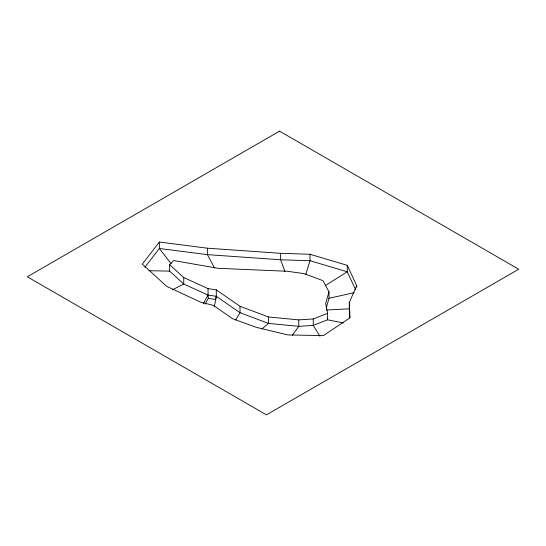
<?xml version="1.0" encoding="UTF-8"?>
<svg xmlns="http://www.w3.org/2000/svg" width="546" height="546" viewBox="0 0 546 546"><rect width="100%" height="100%" fill="white"/><g stroke="black" fill="none" stroke-linecap="round" stroke-linejoin="round"><path stroke-width="0.82" d="M326.296 307.705L328.992 298.293L328.992 291.851L322.918 280.644L304.047 273.607L287.223 271.266L218.188 268.318L173.717 260.579L169.622 264.673L183.736 277.566L208.046 288.643L216.284 289.851L216.284 296.301L215.697 299.508L208.285 298.416L205.119 304.149M214.319 306.913L216.284 296.301L208.046 295.086L183.736 284.016L169.622 271.123L148.921 270.707M328.992 291.851L325.621 303.61L327.607 313.37L327.607 319.82L313.247 325.396L298.764 326.337L268.523 323.416L240.008 312.721L216.284 296.301M305.787 274.413L310.019 260.722L310.019 254.279L280.617 253.324L207.378 248.191L159.364 242.035L142.294 264.127L166.673 286.336L200.566 302.163L213.418 305.364L232.589 318.707L256.258 327.341L287.947 334.937L323.45 335.592L350.013 317.799L349.317 302.382L356.715 285.66L347.27 265.342L310.019 254.279M203.324 303.631L208.046 295.086L208.046 288.643M235.647 320.031L240.008 312.721L240.008 306.279L216.284 289.851M292.369 335.23L298.764 326.337L298.764 319.895L268.523 316.973L240.008 306.279M144.881 267.226L159.364 248.485L159.364 242.035M262.073 328.876L268.523 323.416L268.523 316.973M325.068 285.735L347.27 271.792L347.27 265.342M172.611 289.728L183.736 284.016L183.736 277.566M298.764 319.895L313.247 318.946L327.607 313.37M328.992 298.293L354.272 292.649M326.467 310.012L349.317 308.824L349.317 302.382M343.373 322.932L327.607 319.82L327.279 318.188M171.151 263.711L159.364 248.485L207.378 254.634L280.617 259.773L310.019 260.722L347.27 271.792L355.664 289.844M319.901 336.247L313.247 325.396L313.247 318.946M214.585 268.052L207.378 254.634L207.378 248.191M284.923 271.471L280.617 259.773L280.617 253.324M208.046 295.086L208.285 298.416M349.317 308.824L349.72 317.752M356.715 285.66L356.715 287.271M169.622 264.673L169.622 271.123M279.545 131.149L27.3 276.781L266.455 414.851L518.7 269.219L279.545 131.149"/></g></svg>
